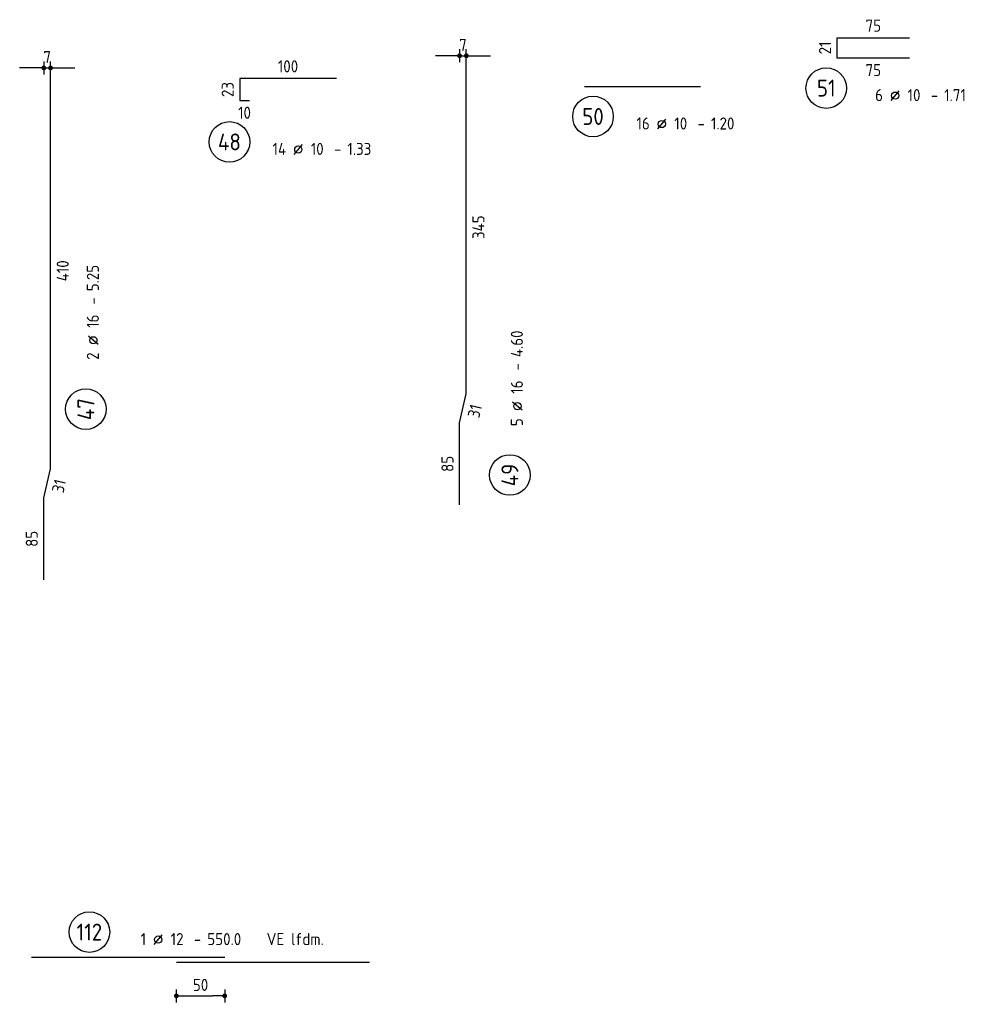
# Model space of a CAD drawing. Extents: x -19 to 96, y 0 to 49.
# Drawn here: x 78.23 to 88.01, y 12.33 to 22.5 of the extents above; entities that cross this region are included whole.
import ezdxf
from ezdxf.enums import TextEntityAlignment as Align

# ---------------------------------------------------------------- set-up
doc = ezdxf.new("R2010")
doc.units = 0
doc.header["$LTSCALE"] = 0.5
doc.linetypes.add('AUSGEZOGEN', pattern=[1000.01, 1000, 0.01])
doc.layers.add('MASSE', color=7, linetype='Continuous')
doc.layers.add('RND', color=7, linetype='Continuous')
doc.styles.add('txt', font='isocp.shx')
doc.dimstyles.new('DOT_I', dxfattribs={"dimscale": 0.5, "dimtxt": 0.25, "dimasz": 0.25, "dimexe": 0.1, "dimexo": 0.3, "dimgap": 0.1, "dimtad": 1, "dimdec": 3, "dimzin": 3, "dimtxsty": 'txt', "dimblk": 'DOT', "dimblk1": 'DOT', "dimblk2": 'DOT', "dimsah": 1, "dimcen": 0.1, "dimse1": 1, "dimse2": 1, "dimazin": 0, "dimtfac": 1, "dimtdec": 4, "dimtix": 1, "dimtmove": 2, "dimatfit": 3, "dimfxl": 0, "dimtvp": 1, "dimtolj": 1, "dimtzin": 0, "dimarcsym": 0})

# ---------------------------------------------------------------- blocks, each defined once
blk = doc.blocks.new('RND_AUSZ')
at = {"layer": 'RND', "color": 7, "linetype": 'Continuous'}
blk.add_line((1.341, 0.262), (1.509, 0.466), dxfattribs=at)
at = {"layer": 'RND', "color": 1, "linetype": 'Continuous'}
blk.add_circle((0, 0.52), 0.42, dxfattribs=at)
at = {"layer": 'RND', "color": 7, "linetype": 'Continuous'}
blk.add_circle((1.425, 0.364), 0.075, dxfattribs=at)
at = {"layer": 'RND', "color": 7, "linetype": 'Continuous', "style": 'txt'}
blk.add_text('-', height=0.25, dxfattribs=at).set_placement((2.163, 0.25))
at = {"layer": 'RND', "color": 1, "linetype": 'Continuous', "style": 'txt'}
blk.add_attdef('POS', text='', height=0.35, dxfattribs=at).set_placement((0, 0.52), align=Align.MIDDLE)
at = {"layer": 'RND', "color": 7, "linetype": 'Continuous', "style": 'txt'}
for tag, p in [('WIEOFT', (-0.536, 0.25)), ('STK', (1.174, 0.25))]:
    blk.add_attdef(tag, text='', height=0.25, dxfattribs=at).set_placement(p, align=Align.RIGHT)
for tag, p in [('DS', (1.683, 0.25)), ('LANG', (2.441, 0.25)), ('TEXT', (3.669, 0.25))]:
    blk.add_attdef(tag, p, '', height=0.25, dxfattribs=at)
blk = doc.blocks.new('DOT')
at = {"layer": 'MASSE', "color": 7, "linetype": 'Continuous'}
for p, q in [((0, 0), (-1, 0)), ((0, 0.54), (0, -0.54))]:
    blk.add_line(p, q, dxfattribs=at)
at = {"layer": 'MASSE', "color": 7, "linetype": 'Continuous', "const_width": 0.2}
blk.add_lwpolyline([(-0.1, 0, 1), (0.1, 0, 1)], format="xyb", close=True, dxfattribs=at)
blk = doc.blocks.new('*D78')
at = {"layer": 'Defpoints', "color": 0, "linetype": 'AUSGEZOGEN', "transparency": 16777216}
for p in [(79.854, 12.743), (80.354, 12.743), (80.354, 12.393)]:
    blk.add_point(p, dxfattribs=at)
at = {"layer": 'RND', "color": 0, "linetype": 'AUSGEZOGEN', "lineweight": -2, "transparency": 16777216}
blk.add_line((79.979, 12.393), (80.229, 12.393), dxfattribs=at)
at = {"layer": 'RND', "color": 0, "linetype": 'AUSGEZOGEN', "lineweight": -2, "transparency": 16777216, "xscale": 0.125, "yscale": 0.125, "zscale": 0.125, "rotation": 180}
blk.add_blockref('DOT', (79.854, 12.393), dxfattribs=at)
at = {"layer": 'RND', "color": 0, "linetype": 'AUSGEZOGEN', "lineweight": -2, "transparency": 16777216, "xscale": 0.125, "yscale": 0.125, "zscale": 0.125}
blk.add_blockref('DOT', (80.354, 12.393), dxfattribs=at)
at = {"layer": 'RND', "color": 0, "linetype": 'AUSGEZOGEN', "transparency": 16777216, "insert": (80.104, 12.506), "char_height": 0.125, "attachment_point": 5, "style": 'txt'}
blk.add_mtext('\\A1;50', dxfattribs=at)
blk = doc.blocks.new('*D216')
at = {"layer": 'Defpoints', "color": 0, "linetype": 'AUSGEZOGEN', "transparency": 16777216}
for p in [(78.482, 22), (78.552, 22), (78.552, 22)]:
    blk.add_point(p, dxfattribs=at)
at = {"layer": 'RND', "color": 0, "linetype": 'AUSGEZOGEN', "lineweight": -2, "transparency": 16777216}
for p, q in [((78.357, 22), (78.232, 22)), ((78.482, 22), (78.552, 22)), ((78.677, 22), (78.802, 22))]:
    blk.add_line(p, q, dxfattribs=at)
at = {"layer": 'RND', "color": 0, "linetype": 'AUSGEZOGEN', "lineweight": -2, "transparency": 16777216, "xscale": 0.125, "yscale": 0.125, "zscale": 0.125}
blk.add_blockref('DOT', (78.482, 22), dxfattribs=at)
at = {"layer": 'RND', "color": 0, "linetype": 'AUSGEZOGEN', "lineweight": -2, "transparency": 16777216, "xscale": 0.125, "yscale": 0.125, "zscale": 0.125, "rotation": 180}
blk.add_blockref('DOT', (78.552, 22), dxfattribs=at)
at = {"layer": 'RND', "color": 0, "linetype": 'AUSGEZOGEN', "transparency": 16777216, "insert": (78.517, 22.112), "char_height": 0.125, "attachment_point": 5, "style": 'txt'}
blk.add_mtext('\\A1;7', dxfattribs=at)
blk = doc.blocks.new('*D227')
at = {"layer": 'Defpoints', "color": 0, "linetype": 'AUSGEZOGEN', "transparency": 16777216}
for p in [(82.784, 22.126), (82.854, 22.126), (82.854, 22.126)]:
    blk.add_point(p, dxfattribs=at)
at = {"layer": 'RND', "color": 0, "linetype": 'AUSGEZOGEN', "lineweight": -2, "transparency": 16777216}
for p, q in [((82.659, 22.126), (82.534, 22.126)), ((82.784, 22.126), (82.854, 22.126)), ((82.979, 22.126), (83.104, 22.126))]:
    blk.add_line(p, q, dxfattribs=at)
at = {"layer": 'RND', "color": 0, "linetype": 'AUSGEZOGEN', "lineweight": -2, "transparency": 16777216, "xscale": 0.125, "yscale": 0.125, "zscale": 0.125}
blk.add_blockref('DOT', (82.784, 22.126), dxfattribs=at)
at = {"layer": 'RND', "color": 0, "linetype": 'AUSGEZOGEN', "lineweight": -2, "transparency": 16777216, "xscale": 0.125, "yscale": 0.125, "zscale": 0.125, "rotation": 180}
blk.add_blockref('DOT', (82.854, 22.126), dxfattribs=at)
at = {"layer": 'RND', "color": 0, "linetype": 'AUSGEZOGEN', "transparency": 16777216, "insert": (82.819, 22.238), "char_height": 0.125, "attachment_point": 5, "style": 'txt'}
blk.add_mtext('\\A1;7', dxfattribs=at)

msp = doc.modelspace()

# ---------------------------------------------------------------- linework, layer by layer
at = {"layer": 'RND', "color": 1, "linetype": 'AUSGEZOGEN'}
for points in [[(87.4401, 22.1023), (86.6901, 22.1023), (86.6901, 22.3123), (87.4401, 22.3123)], [(82.7839, 17.4759), (82.7839, 18.3259), (82.8539, 18.6259), (82.8539, 22.0759)], [(78.4824, 16.6995), (78.4824, 17.5495), (78.5524, 17.8495), (78.5524, 21.9495)], [(81.509, 21.8914), (80.509, 21.8914), (80.509, 21.6614), (80.609, 21.6614)], [(85.2766, 21.805), (84.0766, 21.805)], [(78.3536, 12.7933), (80.3536, 12.7933)], [(79.8536, 12.7433), (81.8536, 12.7433)]]:
    msp.add_lwpolyline(points, dxfattribs=at)

# ---------------------------------------------------------------- block references
at = {"layer": 'RND', "color": 1, "linetype": 'AUSGEZOGEN', "xscale": 0.5, "yscale": 0.5, "zscale": 0.5}
for p, values in [((86.5784, 21.5311), {'POS': '51', 'STK': '6', 'DS': '10', 'LANG': '1.71'}), ((84.1648, 21.2374), {'POS': '50', 'STK': '16', 'DS': '10', 'LANG': '1.20'}), ((80.403, 20.9739), {'POS': '48', 'STK': '14', 'DS': '10', 'LANG': '1.33'})]:
    msp.add_blockref('RND_AUSZ', p, dxfattribs=at).add_auto_attribs(values)
at = {"layer": 'RND', "color": 1, "linetype": 'AUSGEZOGEN', "xscale": 0.5, "yscale": 0.5, "zscale": 0.5, "rotation": 90}
for p, values in [((79.177, 18.4674), {'POS': '47', 'STK': '2', 'DS': '16', 'LANG': '5.25'}), ((83.5644, 17.7855), {'POS': '49', 'STK': '5', 'DS': '16', 'LANG': '4.60'})]:
    msp.add_blockref('RND_AUSZ', p, dxfattribs=at).add_auto_attribs(values)
at = {"layer": 'RND', "color": 7, "linetype": 'AUSGEZOGEN', "xscale": 0.5, "yscale": 0.5, "zscale": 0.5}
msp.add_blockref('RND_AUSZ', (78.9536, 12.7933), dxfattribs=at).add_auto_attribs({'POS': '112', 'STK': '1', 'DS': '12', 'LANG': '550.0', 'TEXT': 'VE lfdm.'})

# ---------------------------------------------------------------- texts
at = {"layer": 'RND', "color": 7, "linetype": 'AUSGEZOGEN', "style": 'txt'}
for s, p in [('75', (87.0651, 22.4373)), ('100', (81.009, 22.0164)), ('75', (87.0651, 21.9773)), ('10', (80.559, 21.5364))]:
    msp.add_text(s, height=0.125, dxfattribs=at).set_placement(p, align=Align.MIDDLE)
for s, rotation, p in [('21', 90, (86.5651, 22.2073)), ('23', 90, (80.384, 21.7764)), ('345', 90, (82.9789, 20.3509)), ('410', 90, (78.6774, 19.8995)), ('31', 76.86598, (82.9407, 18.4475)), ('85', 90, (82.6589, 17.9009)), ('31', 76.86598, (78.6391, 17.6711)), ('85', 90, (78.3574, 17.1245))]:
    msp.add_text(s, height=0.125, rotation=rotation, dxfattribs=at).set_placement(p, align=Align.MIDDLE)

# ---------------------------------------------------------------- dimensions: what is measured, and where the dimension line sits
at = {"layer": 'RND', "color": 7, "linetype": 'AUSGEZOGEN'}
for base, p1, p2, override, picture, middle in [((82.8539, 22.1259), (82.7839, 22.1259), (82.8539, 22.1259), {"dimdec": 0, "dimlfac": 100}, '*D227', (82.8189, 22.2384)), ((78.5524, 21.9995), (78.4824, 21.9995), (78.5524, 21.9995), {"dimdec": 0, "dimlfac": 100, "dimrnd": 0.0005}, '*D216', (78.5174, 22.112)), ((80.3536, 12.3933), (79.8536, 12.7433), (80.3536, 12.7433), {"dimdec": 0, "dimlfac": 100}, '*D78', (80.1036, 12.5058))]:
    dim = msp.add_linear_dim(base=base, p1=p1, p2=p2, dimstyle='DOT_I', override=override, dxfattribs=at)
    dim.commit()
    dim.dimension.update_dxf_attribs({"geometry": picture, "text_midpoint": middle})

doc.saveas('drawing.dxf')
